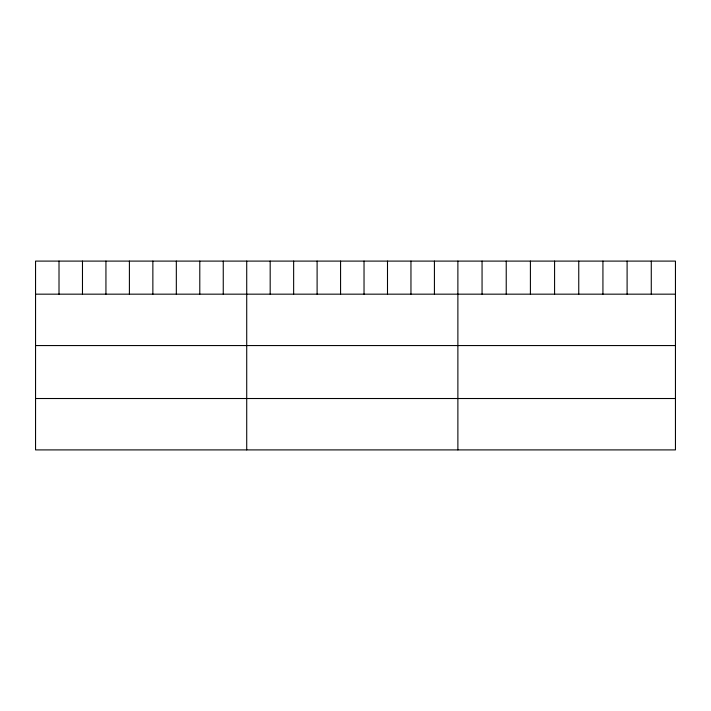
<?xml version="1.0" encoding="UTF-8"?>
<svg xmlns="http://www.w3.org/2000/svg" width="711" height="711" viewBox="0 0 711 711"><rect width="100%" height="100%" fill="white"/><g stroke="black" fill="none" stroke-linecap="round" stroke-linejoin="round"><path stroke-width="1.07" d="M675.45 294.167L675.45 449.903L35.55 449.903L35.55 261.097L675.45 261.097L675.45 294.167L35.55 294.167M35.55 345.564L675.45 345.564M35.55 398.515L675.45 398.515M651.276 261.097L651.276 294.167M627.102 261.097L627.102 294.167M602.928 261.097L602.928 294.167M578.754 261.097L578.754 294.167M554.58 261.097L554.58 294.167M530.406 261.097L530.406 294.167M506.232 261.097L506.232 294.167M482.058 261.097L482.058 294.167M457.884 261.097L457.884 449.903M434.421 261.097L434.421 294.167M410.958 261.097L410.958 294.167M387.495 261.097L387.495 294.167M364.032 261.097L364.032 294.167M340.569 261.097L340.569 294.167M317.106 261.097L317.106 294.167M293.643 261.097L293.643 294.167M270.18 261.097L270.18 294.167M246.717 261.097L246.717 449.903M223.254 261.097L223.254 294.167M199.791 261.097L199.791 294.167M176.328 261.097L176.328 294.167M152.865 261.097L152.865 294.167M129.402 261.097L129.402 294.167M105.939 261.097L105.939 294.167M82.476 261.097L82.476 294.167M59.013 261.097L59.013 294.167"/></g></svg>
